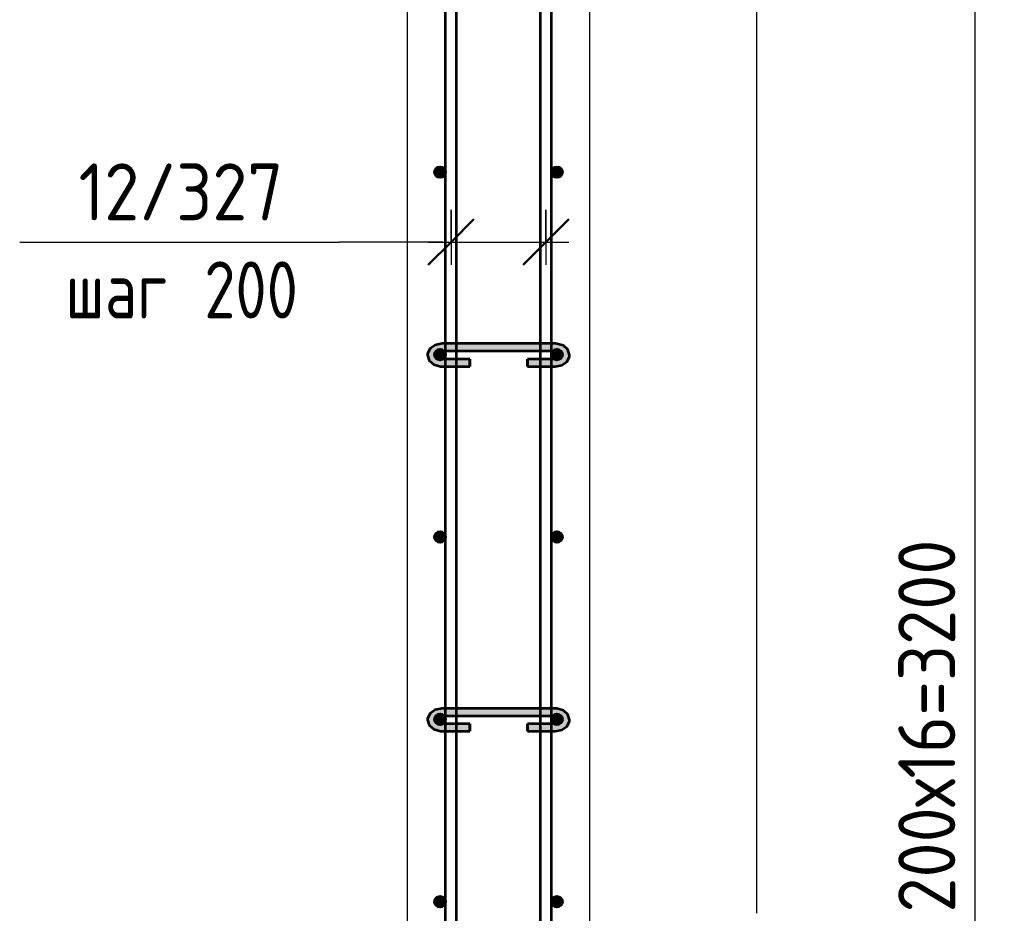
# Model space of a CAD drawing. Header units: millimetres. Extents: x -42469 to 17648, y -5898 to 81170.
# Drawn here: x 8965 to 10049, y -1513 to -533 of the extents above; entities that cross this region are included whole.
import ezdxf

# ---------------------------------------------------------------- set-up
doc = ezdxf.new("R2010")
doc.units = ezdxf.units.MM
for name, color, linetype, lineweight in [('AA_Dim', 7, 'Continuous', 9), ('AA_Dim-25', 7, 'Continuous', 9), ('AA_Oformlenie', 7, 'Continuous', 9), ('AA_Vinoska', 7, 'Continuous', 9), ('AF_Stena_Опалубка', 253, 'Continuous', 18), ('KR_Armatura', 7, 'Continuous', 20), ('KR_Armatura_Tonkie', 7, 'Continuous', 20)]:
    doc.layers.add(name, color=color, linetype=linetype, lineweight=lineweight)
doc.styles.add('ISOCPEUR_10', font='isocpeur.ttf', dxfattribs={"width": 0.9, "height": 62.5})
doc.styles.add('ISOCPEUR_11', font='isocpeur.ttf', dxfattribs={"width": 0.8, "height": 62.5})
doc.dimstyles.new('00_Точн_3_знака__прозр__4', dxfattribs={"dimscale": 304.8, "dimtxt": 62.248823, "dimasz": 0.139436, "dimexe": 0.123031, "dimexo": 0.082021, "dimgap": 0.008202, "dimtad": 1, "dimdec": 3, "dimrnd": 0.001, "dimdsep": 46, "dimtxsty": 'ISOCPEUR_10', "dimblk1": 'OBLIQUE', "dimblk2": 'OBLIQUE', "dimsah": 1, "dimcen": 0.09, "dimdle": 0.123031, "dimazin": 0, "dimtfac": 1, "dimtdec": 4, "dimtix": 1, "dimtmove": 0, "dimatfit": 3, "dimfxl": 1, "dimtvp": 1, "dimtolj": 1, "dimtzin": 0, "dimlwd": 18, "dimlwe": 18, "dimarcsym": 2})
doc.dimstyles.new('10_Раскладка_арматуры_с_засечками', dxfattribs={"dimscale": 304.8, "dimtxt": 0.18, "dimasz": 0.164042, "dimexe": 0.082021, "dimexo": 0, "dimgap": 0, "dimtad": 1, "dimdec": 3, "dimrnd": 0.001, "dimdsep": 46, "dimtxsty": 'ISOCPEUR_11', "dimblk1": 'OBLIQUE', "dimblk2": 'OBLIQUE', "dimsah": 1, "dimcen": 0.09, "dimdle": 0.082021, "dimazin": 0, "dimtfac": 1, "dimtdec": 4, "dimtix": 1, "dimtmove": 0, "dimatfit": 3, "dimfxl": 1, "dimtvp": 1, "dimtolj": 1, "dimtzin": 0, "dimlwd": 18, "dimlwe": 18, "dimarcsym": 2})

# ---------------------------------------------------------------- blocks, each defined once
blk = doc.blocks.new('350_Стержень П торец СК-СГ _НесАрм_РабПлоск_ - 350_Стержень П торец СК-СГ _НесАрм_РабПлоск_-4142405-2-2 Армирование')
at = {"layer": 'KR_Armatura_Tonkie'}
for points in [[(-77214, -1106), (-77212.4, -1105.8), (-77211, -1105.2), (-77209.7, -1104.2), (-77208.8, -1103), (-77208.2, -1101.6), (-77208, -1100), (-77208.2, -1098.4), (-77208.8, -1097), (-77209.7, -1095.8), (-77211, -1094.8), (-77212.4, -1094.2), (-77214, -1094), (-77215.5, -1094.2), (-77217, -1094.8), (-77218.2, -1095.8), (-77219.2, -1097), (-77219.8, -1098.4), (-77220, -1100), (-77219.8, -1101.6), (-77219.2, -1103), (-77218.2, -1104.2), (-77217, -1105.2), (-77215.5, -1105.8)], [(-77086, -1106), (-77084.4, -1105.8), (-77083, -1105.2), (-77081.7, -1104.2), (-77080.8, -1103), (-77080.2, -1101.6), (-77080, -1100), (-77080.2, -1098.4), (-77080.8, -1097), (-77081.7, -1095.8), (-77083, -1094.8), (-77084.4, -1094.2), (-77086, -1094), (-77087.5, -1094.2), (-77089, -1094.8), (-77090.2, -1095.8), (-77091.2, -1097), (-77091.8, -1098.4), (-77092, -1100), (-77091.8, -1101.6), (-77091.2, -1103), (-77090.2, -1104.2), (-77089, -1105.2), (-77087.5, -1105.8)]]:
    blk.add_hatch(color=256, dxfattribs=at).paths.add_polyline_path(points)
at = {"layer": 'AA_Oformlenie'}
for centre, start, end in [((-77214, -1100), 90, 270), ((-77214, -1100), 270, 90), ((-77086, -1100), 90, 270), ((-77086, -1100), 270, 90)]:
    blk.add_arc(centre, 6, start, end, dxfattribs=at)
at = {"layer": 'KR_Armatura_Tonkie', "lineweight": 35}
for centre in [(-77214, -1100), (-77086, -1100)]:
    blk.add_circle(centre, 6, dxfattribs=at)
blk = doc.blocks.new('261_Шпилька массив _НесАрм_РабПлоск_ - 8 А240-4153523-2-2 Армирование')
at = {"layer": 'KR_Armatura_Tonkie', "lineweight": 35}
for points in [[(-77211.8, -913), (-77211.8, -906.2), (-77214.4, -905.9), (-77216.5, -905.4), (-77217, -905.2), (-77218.7, -903.5), (-77219.2, -903), (-77219.9, -900.5), (-77219.9, -899.9), (-77219.3, -897.4), (-77218.7, -896.4), (-77217.9, -895.5), (-77217, -894.8), (-77215.5, -894.2), (-77214, -894), (-77211.8, -894), (-77211.8, -889.2), (-77217.9, -890), (-77223.1, -892.5), (-77226.6, -896.2), (-77227.8, -900.5), (-77226.6, -904.8), (-77222.8, -908.9), (-77220.1, -911), (-77217.9, -912), (-77214.2, -912.6)], [(-77211.8, -889.2), (-77088, -889.2), (-77088, -888), (-77211.8, -888.1), (-77211.8, -888.5)], [(-77185.9, -896), (-77090.2, -895.8), (-77088, -894), (-77088, -889.2), (-77211.8, -889.2), (-77211.8, -894.5), (-77210.1, -895.5), (-77209.2, -896), (-77196, -896)], [(-77088, -913), (-77080.4, -911.5), (-77075.6, -908.4), (-77073.2, -904.8), (-77072, -900.5), (-77073.2, -896.2), (-77076.6, -892.5), (-77082.1, -890), (-77088, -889.2), (-77088, -894.4), (-77086.9, -894.1), (-77085.9, -894), (-77083.8, -894.5), (-77082.1, -895.5), (-77081.2, -896.5), (-77080.5, -897.7), (-77080.1, -898.8), (-77080.1, -900.8), (-77080.2, -901.6), (-77081, -903.4), (-77081.8, -904.3), (-77084, -905.6), (-77085.3, -905.9), (-77088, -906.2), (-77088, -912.8)], [(-77211.8, -906.2), (-77181.5, -906.2), (-77181.5, -905), (-77211, -905.2), (-77211.8, -905.8)], [(-77181.5, -913), (-77181.5, -906.2), (-77211.8, -906.2), (-77211.8, -913), (-77185.9, -913)], [(-77104, -906.2), (-77088, -906), (-77088.2, -905.5), (-77089.6, -905), (-77118.3, -905.1), (-77118.3, -906.2)], [(-77095.3, -913), (-77088, -912.8), (-77088, -906.2), (-77118.3, -906.2), (-77118.3, -913), (-77104, -913)], [(-77211.8, -1313), (-77211.8, -1306.2), (-77214.4, -1305.9), (-77216.5, -1305.4), (-77217, -1305.2), (-77218.7, -1303.5), (-77219.2, -1303), (-77219.9, -1300.5), (-77219.9, -1299.9), (-77219.3, -1297.4), (-77218.7, -1296.4), (-77217.9, -1295.5), (-77217, -1294.8), (-77215.5, -1294.2), (-77214, -1294), (-77211.8, -1294), (-77211.8, -1289.2), (-77217.9, -1290), (-77223.1, -1292.5), (-77226.6, -1296.2), (-77227.8, -1300.5), (-77226.6, -1304.8), (-77222.8, -1308.9), (-77220.1, -1311), (-77217.9, -1312), (-77215.2, -1312.4)], [(-77104, -1289.2), (-77088, -1289.2), (-77088, -1288), (-77211.8, -1288.1), (-77211.8, -1289.2), (-77185.9, -1289.2)], [(-77140.6, -1296), (-77090.2, -1295.8), (-77088, -1294), (-77088, -1289.2), (-77211.8, -1289.2), (-77211.8, -1294.5), (-77210.1, -1295.5), (-77209.2, -1296), (-77185.9, -1296)], [(-77088, -1313), (-77080.4, -1311.5), (-77075.6, -1308.4), (-77073.2, -1304.8), (-77072, -1300.5), (-77073.2, -1296.2), (-77076.6, -1292.5), (-77082.1, -1290), (-77088, -1289.2), (-77088, -1294.4), (-77086.9, -1294.1), (-77085.9, -1294), (-77083.8, -1294.5), (-77082.1, -1295.5), (-77081.2, -1296.5), (-77080.5, -1297.7), (-77080.1, -1298.8), (-77080.1, -1300.8), (-77080.2, -1301.6), (-77081, -1303.4), (-77081.8, -1304.3), (-77084, -1305.6), (-77085.3, -1305.9), (-77088, -1306.2), (-77088, -1312.8)], [(-77211.8, -1306.2), (-77181.5, -1306.2), (-77181.5, -1305), (-77211, -1305.2), (-77211.8, -1305.8)], [(-77181.5, -1313), (-77181.5, -1306.2), (-77211.8, -1306.2), (-77211.8, -1313), (-77185.9, -1313)], [(-77104, -1306.2), (-77088, -1306), (-77088.2, -1305.5), (-77089.6, -1305), (-77118.3, -1305.1), (-77118.3, -1306.2)], [(-77092, -1313), (-77088, -1312.8), (-77088, -1306.2), (-77118.3, -1306.2), (-77118.3, -1313), (-77095.3, -1313)]]:
    blk.add_hatch(color=256, dxfattribs=at).paths.add_polyline_path(points)
h = blk.add_hatch(color=256, dxfattribs=at)
h.paths.add_polyline_path([(-77211.8, -906.2), (-77211.8, -905.5), (-77212.4, -906)])
h.paths.add_polyline_path([(-77226.6, -896.2), (-77223.1, -892.5), (-77217.7, -890), (-77211.8, -889.2), (-77211.8, -888), (-77218, -889), (-77220.5, -890.2), (-77223.8, -892.8)])
h = blk.add_hatch(color=256, dxfattribs=at)
h.paths.add_polyline_path([(-77088, -906.2), (-77087.5, -905.8), (-77088, -905.8), (-77088, -906)])
h.paths.add_polyline_path([(-77073.2, -896.2), (-77075.6, -892.6), (-77080.4, -889.5), (-77088, -888.1), (-77088, -889.2), (-77081.8, -890), (-77076.6, -892.5)])
h = blk.add_hatch(color=256, dxfattribs=at)
h.paths.add_polyline_path([(-77211.8, -1306.2), (-77211.8, -1305.5), (-77212.4, -1306)])
h.paths.add_polyline_path([(-77226.6, -1296.2), (-77223.1, -1292.5), (-77217.7, -1290), (-77211.8, -1289.2), (-77211.8, -1288), (-77218, -1289), (-77220.5, -1290.2), (-77223.8, -1292.8)])
h = blk.add_hatch(color=256, dxfattribs=at)
h.paths.add_polyline_path([(-77088, -1306.2), (-77087.5, -1305.8), (-77088, -1305.8), (-77088, -1306)])
h.paths.add_polyline_path([(-77073.2, -1296.2), (-77075.6, -1292.6), (-77080.4, -1289.5), (-77088, -1288.1), (-77088, -1289.2), (-77081.8, -1290), (-77076.6, -1292.5)])
for p, q in [((-77208, -888), (-77211.8, -888)), ((-77196, -888), (-77208, -888)), ((-77104, -888), (-77196, -888)), ((-77092, -888), (-77104, -888)), ((-77088, -888), (-77092, -888)), ((-77209.6, -896), (-77208, -896)), ((-77208, -896), (-77196, -896)), ((-77196, -896), (-77104, -896)), ((-77104, -896), (-77092, -896)), ((-77092, -896), (-77090.4, -896)), ((-77208, -905), (-77210.7, -905)), ((-77196, -905), (-77208, -905)), ((-77181.5, -905), (-77196, -905)), ((-77181.5, -905), (-77181.5, -906.2)), ((-77181.5, -911.8), (-77181.5, -905.1)), ((-77181.5, -906.2), (-77181.5, -913)), ((-77104, -905), (-77118.3, -905)), ((-77118.3, -906.2), (-77118.3, -905)), ((-77118.3, -905.1), (-77118.3, -911.8)), ((-77118.3, -913), (-77118.3, -906.2)), ((-77092, -905), (-77104, -905)), ((-77089.2, -905), (-77092, -905)), ((-77211.8, -913), (-77208, -913)), ((-77208, -913), (-77196, -913)), ((-77196, -913), (-77181.5, -913)), ((-77181.5, -912.8), (-77181.5, -911.8)), ((-77118.3, -911.8), (-77118.3, -912.4)), ((-77118.3, -913), (-77104, -913)), ((-77104, -913), (-77092, -913)), ((-77092, -913), (-77088, -913)), ((-77208, -1288), (-77211.8, -1288)), ((-77196, -1288), (-77208, -1288)), ((-77104, -1288), (-77196, -1288)), ((-77092, -1288), (-77104, -1288)), ((-77088, -1288), (-77092, -1288)), ((-77209.6, -1296), (-77208, -1296)), ((-77208, -1296), (-77196, -1296)), ((-77196, -1296), (-77104, -1296)), ((-77104, -1296), (-77092, -1296)), ((-77092, -1296), (-77090.4, -1296)), ((-77208, -1305), (-77210.7, -1305)), ((-77196, -1305), (-77208, -1305)), ((-77181.5, -1305), (-77196, -1305)), ((-77181.5, -1305), (-77181.5, -1306.2)), ((-77181.5, -1311.8), (-77181.5, -1305.1)), ((-77181.5, -1306.2), (-77181.5, -1313)), ((-77181.5, -1312.8), (-77181.5, -1311.8)), ((-77104, -1305), (-77118.3, -1305)), ((-77118.3, -1306.2), (-77118.3, -1305)), ((-77118.3, -1305.1), (-77118.3, -1311.8)), ((-77118.3, -1313), (-77118.3, -1306.2)), ((-77118.3, -1311.8), (-77118.3, -1312.8)), ((-77092, -1305), (-77104, -1305)), ((-77089.2, -1305), (-77092, -1305)), ((-77211.8, -1313), (-77208, -1313)), ((-77208, -1313), (-77196, -1313)), ((-77196, -1313), (-77181.5, -1313)), ((-77118.3, -1313), (-77104, -1313)), ((-77104, -1313), (-77092, -1313)), ((-77092, -1313), (-77088, -1313))]:
    blk.add_line(p, q, dxfattribs=at)
at = {"layer": 'KR_Armatura_Tonkie', "lineweight": 35, "flags": 128}
for points in [[(-77211.8, -888), (-77219.4, -889.5), (-77225, -893.4), (-77227.7, -898.9), (-77227.8, -900.5)], [(-77072, -900.5), (-77073.8, -894.6), (-77078.8, -890.2), (-77086.1, -888.1), (-77088, -888)], [(-77227.8, -900.5), (-77225.9, -906.4), (-77220.9, -910.8), (-77213.7, -912.9), (-77211.8, -913)], [(-77088, -913), (-77080.4, -911.5), (-77074.8, -907.6), (-77072.1, -902.1), (-77072, -900.5)], [(-77211.8, -1288), (-77219.4, -1289.5), (-77225, -1293.4), (-77227.7, -1298.9), (-77227.8, -1300.5)], [(-77072, -1300.5), (-77073.8, -1294.6), (-77078.8, -1290.2), (-77086.1, -1288.1), (-77088, -1288)], [(-77227.8, -1300.5), (-77225.9, -1306.4), (-77220.9, -1310.8), (-77213.7, -1312.9), (-77211.8, -1313)], [(-77088, -1313), (-77080.4, -1311.5), (-77074.8, -1307.6), (-77072.1, -1302.1), (-77072, -1300.5)]]:
    blk.add_lwpolyline(points, dxfattribs=at)
blk = doc.blocks.new('011_Прямоугольник обрыва _ЭлУзла_ - 011_Прямоугольник обрыва _ЭлУзла_-4146452-2-2 Армирование')
at = {"layer": 'AA_Oformlenie'}
blk.add_line((-76867.3, 1978.9), (-76867.3, -1512.6), dxfattribs=at)
blk = doc.blocks.new('DIMBLOCK107-2-2 Армирование')
at = {"layer": 'AA_Dim-25', "lineweight": 30}
for p, q in [((10011.9, 300), (9990.7, 321.3)), ((10011.9, 300), (10033.2, 278.8)), ((10011.9, -2900), (9990.7, -2878.7)), ((10011.9, -2900), (10033.2, -2921.2))]:
    blk.add_line(p, q, dxfattribs=at)
at = {"layer": 'AA_Dim-25', "lineweight": 18}
for p, q in [((9584.5, 300), (10049.4, 300)), ((10011.9, 300), (9584.5, 300)), ((10011.9, 300), (10011.9, -2900)), ((9584.5, -2900), (10049.4, -2900)), ((10011.9, -2900), (9584.5, -2900))]:
    blk.add_line(p, q, dxfattribs=at)
at = {"layer": 'AA_Dim-25', "color": 0, "lineweight": 18, "insert": (9927.8, -1511.9), "char_height": 62.5, "width": 508.525, "attachment_point": 1, "rotation": 90, "line_spacing_factor": 1.149209, "style": 'ISOCPEUR_10'}
blk.add_mtext('200х16=3200', dxfattribs=at)
blk = doc.blocks.new('_Oblique')
at = {"color": 0, "linetype": 'ByBlock', "lineweight": -2}
blk.add_line((-0.5, -0.5), (0.5, 0.5), dxfattribs=at)
blk = doc.blocks.new('042_М_Арматуры - Диам длина поз _ Комментарий-3662934-2-2 Армирование')
at = {"layer": 'AA_Vinoska'}
blk.add_line((-77986.3, -2807.2), (-77636.3, -2807.2), dxfattribs=at)
blk = doc.blocks.new('DIMBLOCK120-2-2 Армирование')
at = {"layer": 'AA_Dim-25', "lineweight": 18}
for p, q in [((9437.5, -741.2), (9437.5, -801.6)), ((9437.5, -776.6), (9437.5, -741.2)), ((9541.5, -741.2), (9541.5, -801.6)), ((9541.5, -776.6), (9541.5, -741.2)), ((9412.5, -776.6), (9566.5, -776.6))]:
    blk.add_line(p, q, dxfattribs=at)
at = {"layer": 'AA_Dim-25', "lineweight": 30}
for p, q in [((9437.5, -776.6), (9462.5, -751.6)), ((9541.5, -776.6), (9566.5, -751.6)), ((9437.5, -776.6), (9412.5, -801.6)), ((9541.5, -776.6), (9516.5, -801.6))]:
    blk.add_line(p, q, dxfattribs=at)

msp = doc.modelspace()

# ---------------------------------------------------------------- hatches: boundary and pattern name
at = {"layer": 'KR_Armatura'}
h = msp.add_hatch(color=256, dxfattribs=at)
edge = h.paths.add_edge_path()
edge.add_arc((9425.5402, -700), 6, 0, 360)
for points in [[(9425.5402, -706), (9430.7363, -703), (9430.7363, -697), (9425.5402, -694), (9420.344, -697), (9420.344, -703)], [(9553.5402, -706), (9558.7363, -703), (9558.7363, -697), (9553.5402, -694), (9548.344, -697), (9548.344, -703)], [(9425.5402, -906), (9430.7363, -903), (9430.7363, -897), (9425.5402, -894), (9420.344, -897), (9420.344, -903)], [(9553.5402, -906), (9558.7363, -903), (9558.7363, -897), (9553.5402, -894), (9548.344, -897), (9548.344, -903)], [(9425.5402, -1106), (9430.7363, -1103), (9430.7363, -1097), (9425.5402, -1094), (9420.344, -1097), (9420.344, -1103)], [(9553.5402, -1106), (9558.7363, -1103), (9558.7363, -1097), (9553.5402, -1094), (9548.344, -1097), (9548.344, -1103)], [(9425.5402, -1306), (9430.7363, -1303), (9430.7363, -1297), (9425.5402, -1294), (9420.344, -1297), (9420.344, -1303), (9424.9884, -1305.6814)], [(9553.5402, -1306), (9558.7363, -1303), (9558.7363, -1297), (9553.5402, -1294), (9548.344, -1297), (9548.344, -1303), (9552.9884, -1305.6814)], [(9425.5402, -1506), (9430.7363, -1503), (9430.7363, -1497), (9425.5402, -1494), (9420.344, -1497), (9420.344, -1503)], [(9553.5402, -1506), (9558.7363, -1503), (9558.7363, -1497), (9553.5402, -1494), (9548.344, -1497), (9548.344, -1503)]]:
    msp.add_hatch(color=256, dxfattribs=at).paths.add_polyline_path(points)
h = msp.add_hatch(color=256, dxfattribs=at)
edge = h.paths.add_edge_path()
edge.add_arc((9553.5402, -700), 6, 0, 360)
h = msp.add_hatch(color=256, dxfattribs=at)
edge = h.paths.add_edge_path()
edge.add_arc((9425.5402, -900), 6, 0, 360)
h = msp.add_hatch(color=256, dxfattribs=at)
edge = h.paths.add_edge_path()
edge.add_arc((9553.5402, -900), 6, 0, 360)
h = msp.add_hatch(color=256, dxfattribs=at)
edge = h.paths.add_edge_path()
edge.add_arc((9425.5402, -1100), 6, 0, 360)
h = msp.add_hatch(color=256, dxfattribs=at)
edge = h.paths.add_edge_path()
edge.add_arc((9553.5402, -1100), 6, 0, 360)
h = msp.add_hatch(color=256, dxfattribs=at)
edge = h.paths.add_edge_path()
edge.add_arc((9425.5402, -1300), 6, 0, 360)
h = msp.add_hatch(color=256, dxfattribs=at)
edge = h.paths.add_edge_path()
edge.add_arc((9553.5402, -1300), 6, 0, 360)
h = msp.add_hatch(color=256, dxfattribs=at)
edge = h.paths.add_edge_path()
edge.add_arc((9425.5402, -1500), 6, 0, 360)
h = msp.add_hatch(color=256, dxfattribs=at)
edge = h.paths.add_edge_path()
edge.add_arc((9553.5402, -1500), 6, 0, 360)

# ---------------------------------------------------------------- linework, layer by layer
at = {"layer": 'AA_Vinoska'}
msp.add_line((9428.3427, -776.731), (9314.6895, -776.731), dxfattribs=at)
at = {"layer": 'AF_Stena_Опалубка', "lineweight": 20}
for p, q in [((9389.5402, 350), (9389.5402, -2950)), ((9589.5402, -2950), (9589.5402, 350))]:
    msp.add_line(p, q, dxfattribs=at)
at = {"layer": 'KR_Armatura'}
for p, q in [((9425.5402, -694), (9420.344, -697)), ((9430.7363, -697), (9425.5402, -694)), ((9553.5402, -694), (9548.344, -697)), ((9558.7363, -697), (9553.5402, -694)), ((9420.344, -697), (9420.344, -703)), ((9420.344, -703), (9425.5402, -706)), ((9425.5402, -706), (9430.7363, -703)), ((9430.7363, -703), (9430.7363, -697)), ((9548.344, -697), (9548.344, -703)), ((9548.344, -703), (9553.5402, -706)), ((9553.5402, -706), (9558.7363, -703)), ((9558.7363, -703), (9558.7363, -697)), ((9425.5402, -894), (9420.344, -897)), ((9420.344, -897), (9420.344, -903)), ((9430.7363, -897), (9425.5402, -894)), ((9430.7363, -903), (9430.7363, -897)), ((9553.5402, -894), (9548.344, -897)), ((9548.344, -897), (9548.344, -903)), ((9558.7363, -897), (9553.5402, -894)), ((9558.7363, -903), (9558.7363, -897)), ((9420.344, -903), (9425.5402, -906)), ((9425.5402, -906), (9430.7363, -903)), ((9548.344, -903), (9553.5402, -906)), ((9553.5402, -906), (9558.7363, -903)), ((9425.5402, -1094), (9420.344, -1097)), ((9430.7363, -1097), (9425.5402, -1094)), ((9553.5402, -1094), (9548.344, -1097)), ((9558.7363, -1097), (9553.5402, -1094)), ((9420.344, -1097), (9420.344, -1103)), ((9420.344, -1103), (9425.5402, -1106)), ((9425.5402, -1106), (9430.7363, -1103)), ((9430.7363, -1103), (9430.7363, -1097)), ((9548.344, -1097), (9548.344, -1103)), ((9548.344, -1103), (9553.5402, -1106)), ((9553.5402, -1106), (9558.7363, -1103)), ((9558.7363, -1103), (9558.7363, -1097)), ((9425.5402, -1294), (9420.344, -1297)), ((9420.344, -1297), (9420.344, -1303)), ((9430.7363, -1297), (9425.5402, -1294)), ((9430.7363, -1303), (9430.7363, -1297)), ((9553.5402, -1294), (9548.344, -1297)), ((9548.344, -1297), (9548.344, -1303)), ((9558.7363, -1297), (9553.5402, -1294)), ((9558.7363, -1303), (9558.7363, -1297)), ((9420.344, -1303), (9424.9884, -1305.6814)), ((9424.9884, -1305.6814), (9425.5402, -1306)), ((9425.5402, -1306), (9430.7363, -1303)), ((9548.344, -1303), (9552.9884, -1305.6814)), ((9552.9884, -1305.6814), (9553.5402, -1306)), ((9553.5402, -1306), (9558.7363, -1303)), ((9425.5402, -1494), (9420.344, -1497)), ((9430.7363, -1497), (9425.5402, -1494)), ((9553.5402, -1494), (9548.344, -1497)), ((9558.7363, -1497), (9553.5402, -1494)), ((9420.344, -1497), (9420.344, -1503)), ((9420.344, -1503), (9425.5402, -1506)), ((9425.5402, -1506), (9430.7363, -1503)), ((9430.7363, -1503), (9430.7363, -1497)), ((9548.344, -1497), (9548.344, -1503)), ((9548.344, -1503), (9553.5402, -1506)), ((9553.5402, -1506), (9558.7363, -1503)), ((9558.7363, -1503), (9558.7363, -1497))]:
    msp.add_line(p, q, dxfattribs=at)
for centre in [(9425.5402, -700), (9553.5402, -700), (9425.5402, -900), (9553.5402, -900), (9425.5402, -1100), (9553.5402, -1100), (9425.5402, -1300), (9553.5402, -1300), (9425.5402, -1500), (9553.5402, -1500)]:
    msp.add_circle(centre, 6, dxfattribs=at)
at = {"layer": 'KR_Armatura_Tonkie', "lineweight": 35}
for p, q in [((9431.5402, -2942), (9431.5402, 320)), ((9431.5402, -2942), (9431.5402, 320)), ((9443.5402, -2942), (9443.5402, 320)), ((9443.5402, -2942), (9443.5402, 320)), ((9535.5402, -2942), (9535.5402, 320)), ((9535.5402, -2942), (9535.5402, 320)), ((9547.5402, -2942), (9547.5402, 320)), ((9547.5402, -2942), (9547.5402, 320))]:
    msp.add_line(p, q, dxfattribs=at)

# ---------------------------------------------------------------- block references
at = {"layer": 'AA_Oformlenie'}
msp.add_blockref('011_Прямоугольник обрыва _ЭлУзла_ - 011_Прямоугольник обрыва _ЭлУзла_-4146452-2-2 Армирование', (86639.4965, 0), dxfattribs=at)
at = {"layer": 'AA_Vinoska'}
msp.add_blockref('042_М_Арматуры - Диам длина поз _ Комментарий-3662934-2-2 Армирование', (86950.9975, 2030.4811), dxfattribs=at)
at = {"layer": 'KR_Armatura'}
for p in [(86639.4965, 400), (86639.4965, 200), (86639.4965, 0), (86639.4965, -200), (86639.4965, -400)]:
    msp.add_blockref('350_Стержень П торец СК-СГ _НесАрм_РабПлоск_ - 350_Стержень П торец СК-СГ _НесАрм_РабПлоск_-4142405-2-2 Армирование', p, dxfattribs=at)
at = {"layer": 'KR_Armatura_Tonkie', "lineweight": 35}
msp.add_blockref('261_Шпилька массив _НесАрм_РабПлоск_ - 8 А240-4153523-2-2 Армирование', (86639.4965, 0), dxfattribs=at)

# ---------------------------------------------------------------- texts
at = {"layer": 'AA_Vinoska', "char_height": 62.5, "attachment_point": 1}
for s, insert, width, style in [('12/327', (9029.118, -690.3784), 277.784719, 'ISOCPEUR_10'), (' 200', (9135.1159, -797.8547), 166.751, 'ISOCPEUR_11'), ('шаг', (9014.7305, -797.8547), 145.907125, 'ISOCPEUR_11')]:
    msp.add_mtext(s, dxfattribs=dict(at, insert=insert, width=width, style=style))

# ---------------------------------------------------------------- dimensions: what is measured, and where the dimension line sits
at = {"layer": 'AA_Dim', "lineweight": 18}
dim = msp.add_linear_dim(base=(10011.9155, -2900), p1=(9559.5402, 300), p2=(9559.5402, -2900), angle=90, dimstyle='00_Точн_3_знака__прозр__4', override={"dimpost": '200х16=<>', "dimfxl": 3200}, dxfattribs=at)
dim.commit()
dim.dimension.update_dxf_attribs({"geometry": 'DIMBLOCK107-2-2 Армирование', "text_midpoint": (9978.1655, -1300)})
dim = msp.add_linear_dim(base=(9541.5402, -776.579), p1=(9437.5402, -741.2237), p2=(9541.5402, -741.2237), dimstyle='10_Раскладка_арматуры_с_засечками', override={"dimpost": '<>', "dimfxl": 104}, dxfattribs=at)
dim.commit()
dim.dimension.update_dxf_attribs({"geometry": 'DIMBLOCK120-2-2 Армирование', "text_midpoint": (9489.5402, -745.329)})

doc.saveas('drawing.dxf')
